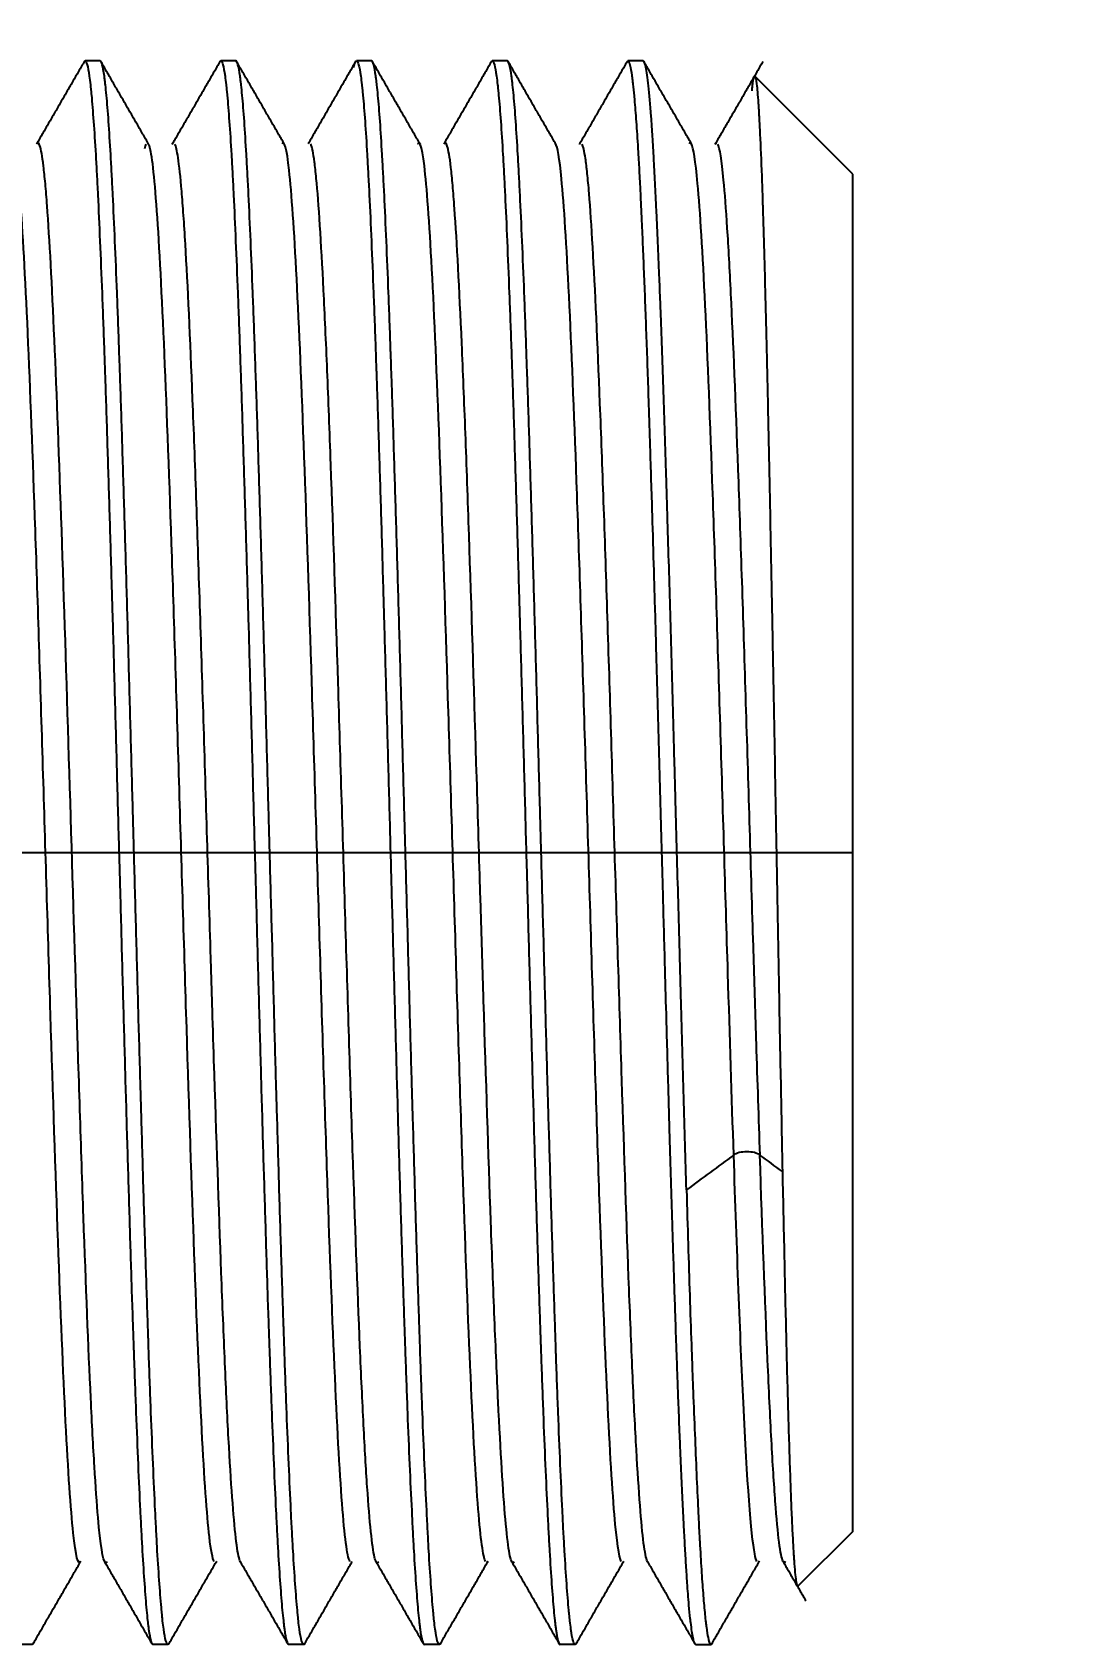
# Model space of a CAD drawing. Extents: x 11391 to 14551, y -233 to 2082.
# Drawn here: x 13580.76 to 13594.55, y 251.33 to 272.72 of the extents above; entities that cross this region are included whole.
import ezdxf

# ---------------------------------------------------------------- set-up
doc = ezdxf.new("R2010")
doc.units = 0
doc.header["$LTSCALE"] = 10
doc.header["$MEASUREMENT"] = 0
doc.header["$PDMODE"] = 3
doc.header["$PDSIZE"] = -10
doc.layers.get('0').update_dxf_attribs({"linetype": 'CONTINUOUS'})
doc.layers.get('DEFPOINTS').update_dxf_attribs({"linetype": 'CONTINUOUS'})
doc.layers.add('DEF_LAYER_ASSEM_MEMBER', color=7, linetype='CONTINUOUS')
doc.styles.add('Daelim Dimension', font='')
doc.styles.get('Daelim Dimension').set_extended_font_data('나눔고딕')
doc.dimstyles.new('DEFAULT', dxfattribs={"dimscale": 2, "dimtxt": 2, "dimasz": 2, "dimexe": 0, "dimexo": 2, "dimgap": 1, "dimtad": 1, "dimdec": 1, "dimzin": 9, "dimdsep": 46, "dimtxsty": 'Daelim Dimension', "dimcen": 0.5, "dimclrd": 252, "dimclre": 252, "dimclrt": 3, "dimadec": 1, "dimazin": 0, "dimtfac": 1, "dimtdec": 1, "dimtix": 1, "dimtmove": 0, "dimatfit": 3, "dimfxl": 1, "dimtolj": 1, "dimtzin": 1, "dimlwd": 9, "dimlwe": 9, "dimarcsym": 0})

# ---------------------------------------------------------------- blocks, each defined once
blk = doc.blocks.new('*D13')
at = {"color": 5, "lineweight": 9, "ltscale": 0.5, "transparency": 16777216}
for p, q in [((13517.362, 1182.736), (13756.569, 1182.736)), ((13754.569, 269.836), (13754.569, 1174.736)), ((13611.087, 261.836), (13756.569, 261.836))]:
    blk.add_line(p, q, dxfattribs=at)
at = {"color": 5, "ltscale": 0.5, "transparency": 16777216}
for points in [[(13753.236, 1174.736), (13755.903, 1174.736), (13754.569, 1182.736)], [(13753.236, 269.836), (13755.903, 269.836), (13754.569, 261.836)]]:
    blk.add_solid(points, dxfattribs=at)
at = {"layer": 'DEFPOINTS', "color": 0, "ltscale": 0.5, "transparency": 16777216}
for p in [(13513.362, 1182.736), (13754.569, 1182.736), (13607.087, 261.836)]:
    blk.add_point(p, dxfattribs=at)
at = {"color": 7, "ltscale": 0.5, "transparency": 16777216, "insert": (13738.864, 722.286), "char_height": 20, "attachment_point": 5, "rotation": 90, "style": 'Daelim Dimension'}
blk.add_mtext('\\A1;(870~1330)', dxfattribs=at)

msp = doc.modelspace()

# ---------------------------------------------------------------- linework, layer by layer
at = {"layer": 'DEF_LAYER_ASSEM_MEMBER', "color": 7, "linetype": 'Continuous'}
for p, q in [((13581.662, 272.336), (13581.462, 272.336)), ((13583.462, 272.336), (13583.262, 272.336)), ((13585.262, 272.336), (13585.062, 272.336)), ((13587.062, 272.336), (13586.862, 272.336)), ((13588.862, 272.336), (13588.662, 272.336)), ((13591.642, 270.836), (13590.345, 272.133)), ((13591.642, 252.836), (13591.642, 270.836)), ((13591.642, 261.836), (13567.248, 261.836)), ((13591.642, 252.836), (13590.916, 252.109)), ((13580.762, 251.336), (13580.562, 251.336)), ((13582.562, 251.336), (13582.362, 251.336)), ((13584.362, 251.336), (13584.162, 251.336)), ((13586.162, 251.336), (13585.962, 251.336)), ((13587.962, 251.336), (13587.762, 251.336)), ((13589.562, 251.336), (13589.761, 251.336))]:
    msp.add_line(p, q, dxfattribs=at)
for points, degree in [([(13581.455, 272.334), (13581.137, 271.784), (13580.819, 271.234)], 2), ([(13581.451, 272.327), (13581.455, 272.333), (13581.458, 272.336), (13581.462, 272.336)], 3), ([(13582.305, 271.234), (13581.987, 271.784), (13581.669, 272.335)], 2), ([(13583.251, 272.327), (13582.933, 271.777), (13582.615, 271.227)], 2), ([(13583.247, 272.32), (13583.252, 272.331), (13583.257, 272.336), (13583.262, 272.336)], 3), ([(13584.103, 271.237), (13583.785, 271.787), (13583.467, 272.337)], 2), ([(13585.055, 272.335), (13584.737, 271.785), (13584.419, 271.235)], 2), ([(13585.909, 271.228), (13585.591, 271.778), (13585.273, 272.329)], 2), ([(13586.855, 272.335), (13586.537, 271.784), (13586.219, 271.234)], 2), ([(13586.851, 272.327), (13586.855, 272.333), (13586.858, 272.336), (13586.862, 272.336)], 3), ([(13587.705, 271.234), (13587.387, 271.784), (13587.069, 272.334)], 2), ([(13588.651, 272.328), (13588.333, 271.778), (13588.015, 271.228)], 2), ([(13588.647, 272.321), (13588.652, 272.331), (13588.657, 272.336), (13588.662, 272.336)], 3), ([(13589.509, 271.228), (13589.191, 271.779), (13588.872, 272.329)], 2), ([(13590.452, 272.33), (13590.134, 271.779), (13589.816, 271.229)], 2), ([(13582.269, 271.232), (13582.262, 271.219), (13582.255, 271.198), (13582.249, 271.169)], 3), ([(13589.486, 271.25), (13589.481, 271.248), (13589.477, 271.243), (13589.472, 271.235)], 3), ([(13589.502, 271.235), (13589.496, 271.245), (13589.49, 271.249), (13589.484, 271.247)], 3), ([(13589.835, 271.247), (13589.831, 271.246), (13589.827, 271.242), (13589.823, 271.235)], 3), ([(13590.065, 257.827), (13589.856, 257.673), (13589.647, 257.519), (13589.438, 257.365)], 3), ([(13590.71, 257.607), (13590.611, 257.68), (13590.511, 257.754), (13590.411, 257.827)], 3), ([(13580.773, 251.343), (13581.091, 251.893), (13581.409, 252.443)], 2), ([(13581.716, 252.442), (13582.034, 251.891), (13582.352, 251.341)], 2), ([(13582.573, 251.342), (13582.891, 251.893), (13583.209, 252.443)], 2), ([(13583.519, 252.437), (13583.837, 251.887), (13584.155, 251.337)], 2), ([(13584.369, 251.337), (13584.687, 251.887), (13585.006, 252.438)], 2), ([(13585.315, 252.444), (13585.633, 251.894), (13585.951, 251.343)], 2), ([(13586.172, 251.342), (13586.491, 251.893), (13586.809, 252.443)], 2), ([(13586.804, 252.435), (13586.798, 252.424), (13586.791, 252.419), (13586.785, 252.422)], 3), ([(13587.116, 252.442), (13587.434, 251.892), (13587.752, 251.341)], 2), ([(13587.973, 251.343), (13588.291, 251.893), (13588.609, 252.443)], 2), ([(13588.919, 252.437), (13589.237, 251.887), (13589.555, 251.337)], 2), ([(13589.771, 251.341), (13590.408, 252.444)], 1), ([(13590.718, 252.437), (13591.022, 251.913)], 1), ([(13580.777, 251.35), (13580.772, 251.34), (13580.767, 251.336), (13580.762, 251.336)], 3), ([(13582.577, 251.35), (13582.572, 251.34), (13582.567, 251.336), (13582.562, 251.336)], 3), ([(13584.373, 251.344), (13584.37, 251.338), (13584.366, 251.336), (13584.362, 251.336)], 3), ([(13586.177, 251.349), (13586.172, 251.34), (13586.167, 251.336), (13586.162, 251.336)], 3), ([(13587.977, 251.35), (13587.972, 251.34), (13587.967, 251.336), (13587.962, 251.336)], 3)]:
    msp.add_open_spline(points, degree=degree, dxfattribs=at)
for points, knots in [([(13581.462, 272.336), (13581.471, 272.336), (13581.481, 272.319), (13581.5, 272.251), (13581.509, 272.201), (13581.523, 272.1), (13581.528, 272.062), (13581.535, 271.999), (13581.537, 271.977), (13581.542, 271.931), (13581.544, 271.907), (13581.556, 271.781), (13581.565, 271.665), (13581.584, 271.401), (13581.594, 271.254), (13581.608, 271.011), (13581.613, 270.926), (13581.62, 270.792), (13581.622, 270.747), (13581.627, 270.654), (13581.629, 270.607), (13581.641, 270.366), (13581.65, 270.162), (13581.669, 269.727), (13581.678, 269.497), (13581.697, 269.013), (13581.706, 268.759), (13581.717, 268.458), (13581.718, 268.424), (13581.72, 268.357), (13581.722, 268.323), (13581.725, 268.22), (13581.732, 268.014), (13581.739, 267.803), (13581.753, 267.375), (13581.762, 267.081), (13581.781, 266.478), (13581.79, 266.169), (13581.804, 265.693), (13581.809, 265.532), (13581.816, 265.287), (13581.819, 265.205), (13581.823, 265.041), (13581.826, 264.959), (13581.838, 264.547), (13581.847, 264.214), (13581.865, 263.543), (13581.875, 263.205), (13581.893, 262.524), (13581.903, 262.18), (13581.913, 261.791), (13581.915, 261.747), (13581.917, 261.661), (13581.921, 261.531), (13581.929, 261.23), (13581.936, 260.973), (13581.95, 260.461), (13581.959, 260.123), (13581.978, 259.453), (13581.987, 259.12), (13582.001, 258.626), (13582.006, 258.463), (13582.015, 258.136), (13582.02, 257.975), (13582.034, 257.498), (13582.044, 257.189), (13582.062, 256.586), (13582.071, 256.293), (13582.085, 255.865), (13582.09, 255.725), (13582.097, 255.517), (13582.101, 255.414), (13582.104, 255.312), (13582.107, 255.245), (13582.108, 255.211), (13582.119, 254.91), (13582.128, 254.655), (13582.147, 254.171), (13582.156, 253.941), (13582.174, 253.507), (13582.184, 253.302), (13582.195, 253.063), (13582.198, 253.016), (13582.203, 252.923), (13582.205, 252.877), (13582.212, 252.744), (13582.217, 252.659), (13582.231, 252.416), (13582.25, 252.123), (13582.268, 251.892), (13582.282, 251.742), (13582.287, 251.696), (13582.294, 251.632), (13582.296, 251.612), (13582.3, 251.584), (13582.301, 251.574), (13582.303, 251.556), (13582.314, 251.478), (13582.334, 251.37), (13582.353, 251.336), (13582.362, 251.336)], [0, 0, 0, 0, 0.03125, 0.03125, 0.0625, 0.0625, 0.078125, 0.078125, 0.085938, 0.085938, 0.09375, 0.09375, 0.125, 0.125, 0.15625, 0.15625, 0.171875, 0.171875, 0.179688, 0.179688, 0.1875, 0.1875, 0.21875, 0.21875, 0.25, 0.25, 0.28125, 0.28125, 0.285156, 0.285156, 0.289063, 0.289063, 0.296875, 0.3125, 0.3125, 0.34375, 0.34375, 0.375, 0.375, 0.390625, 0.390625, 0.398438, 0.398438, 0.40625, 0.40625, 0.4375, 0.4375, 0.46875, 0.46875, 0.5, 0.5, 0.503906, 0.503906, 0.507813, 0.515625, 0.53125, 0.53125, 0.5625, 0.5625, 0.59375, 0.59375, 0.609375, 0.609375, 0.625, 0.625, 0.65625, 0.65625, 0.6875, 0.6875, 0.703125, 0.703125, 0.710938, 0.714844, 0.714844, 0.71875, 0.71875, 0.75, 0.75, 0.78125, 0.78125, 0.8125, 0.8125, 0.820313, 0.820313, 0.828125, 0.828125, 0.84375, 0.84375, 0.875, 0.90625, 0.90625, 0.921875, 0.921875, 0.929688, 0.929688, 0.933594, 0.933594, 0.9375, 0.96875, 1, 1, 1, 1]), ([(13582.562, 251.336), (13582.552, 251.336), (13582.543, 251.353), (13582.524, 251.42), (13582.515, 251.471), (13582.501, 251.571), (13582.496, 251.609), (13582.489, 251.672), (13582.487, 251.694), (13582.482, 251.74), (13582.48, 251.765), (13582.468, 251.89), (13582.459, 252.007), (13582.44, 252.27), (13582.43, 252.417), (13582.416, 252.661), (13582.412, 252.746), (13582.405, 252.879), (13582.402, 252.925), (13582.398, 253.017), (13582.395, 253.065), (13582.384, 253.305), (13582.374, 253.51), (13582.355, 253.944), (13582.346, 254.174), (13582.327, 254.658), (13582.318, 254.913), (13582.307, 255.213), (13582.306, 255.247), (13582.304, 255.315), (13582.303, 255.349), (13582.299, 255.451), (13582.292, 255.658), (13582.285, 255.869), (13582.271, 256.297), (13582.252, 256.884), (13582.234, 257.502), (13582.22, 257.979), (13582.215, 258.14), (13582.208, 258.384), (13582.206, 258.466), (13582.201, 258.63), (13582.199, 258.712), (13582.187, 259.125), (13582.177, 259.457), (13582.159, 260.128), (13582.149, 260.466), (13582.131, 261.148), (13582.121, 261.491), (13582.111, 261.881), (13582.109, 261.924), (13582.107, 262.01), (13582.104, 262.14), (13582.095, 262.442), (13582.088, 262.699), (13582.074, 263.21), (13582.065, 263.548), (13582.046, 264.219), (13582.037, 264.551), (13582.023, 265.045), (13582.018, 265.209), (13582.009, 265.535), (13582.004, 265.696), (13581.99, 266.173), (13581.981, 266.483), (13581.962, 267.085), (13581.953, 267.379), (13581.939, 267.806), (13581.934, 267.947), (13581.927, 268.154), (13581.923, 268.257), (13581.92, 268.359), (13581.917, 268.427), (13581.916, 268.46), (13581.906, 268.762), (13581.896, 269.016), (13581.878, 269.501), (13581.868, 269.73), (13581.85, 270.164), (13581.84, 270.369), (13581.828, 270.609), (13581.826, 270.656), (13581.821, 270.748), (13581.819, 270.794), (13581.812, 270.927), (13581.807, 271.012), (13581.793, 271.256), (13581.784, 271.402), (13581.765, 271.664), (13581.756, 271.78), (13581.742, 271.93), (13581.737, 271.976), (13581.73, 272.039), (13581.728, 272.059), (13581.724, 272.088), (13581.723, 272.097), (13581.721, 272.115), (13581.71, 272.194), (13581.7, 272.251), (13581.681, 272.319), (13581.671, 272.336), (13581.662, 272.336)], [0, 0, 0, 0, 0.03125, 0.03125, 0.0625, 0.0625, 0.078125, 0.078125, 0.085937, 0.085937, 0.09375, 0.09375, 0.125, 0.125, 0.15625, 0.15625, 0.171875, 0.171875, 0.179687, 0.179687, 0.1875, 0.1875, 0.21875, 0.21875, 0.25, 0.25, 0.28125, 0.28125, 0.285156, 0.285156, 0.289062, 0.289062, 0.296875, 0.3125, 0.3125, 0.34375, 0.375, 0.375, 0.390625, 0.390625, 0.398437, 0.398437, 0.40625, 0.40625, 0.4375, 0.4375, 0.46875, 0.46875, 0.5, 0.5, 0.503906, 0.503906, 0.507812, 0.515625, 0.53125, 0.53125, 0.5625, 0.5625, 0.59375, 0.59375, 0.609375, 0.609375, 0.625, 0.625, 0.65625, 0.65625, 0.6875, 0.6875, 0.703125, 0.703125, 0.710938, 0.714844, 0.714844, 0.71875, 0.71875, 0.75, 0.75, 0.78125, 0.78125, 0.8125, 0.8125, 0.820313, 0.820313, 0.828125, 0.828125, 0.84375, 0.84375, 0.875, 0.875, 0.90625, 0.90625, 0.921875, 0.921875, 0.929688, 0.929688, 0.933594, 0.933594, 0.9375, 0.96875, 0.96875, 1, 1, 1, 1]), ([(13583.262, 272.336), (13583.272, 272.336), (13583.281, 272.319), (13583.3, 272.251), (13583.309, 272.201), (13583.323, 272.1), (13583.328, 272.062), (13583.335, 271.999), (13583.337, 271.977), (13583.342, 271.931), (13583.344, 271.907), (13583.356, 271.781), (13583.365, 271.665), (13583.384, 271.401), (13583.394, 271.254), (13583.408, 271.011), (13583.412, 270.926), (13583.42, 270.792), (13583.422, 270.747), (13583.427, 270.654), (13583.429, 270.607), (13583.441, 270.366), (13583.45, 270.162), (13583.469, 269.727), (13583.478, 269.497), (13583.497, 269.013), (13583.506, 268.759), (13583.517, 268.458), (13583.518, 268.424), (13583.52, 268.357), (13583.521, 268.323), (13583.525, 268.22), (13583.532, 268.014), (13583.539, 267.803), (13583.553, 267.375), (13583.562, 267.081), (13583.581, 266.478), (13583.59, 266.169), (13583.604, 265.693), (13583.609, 265.532), (13583.616, 265.287), (13583.619, 265.205), (13583.623, 265.041), (13583.626, 264.959), (13583.638, 264.547), (13583.647, 264.214), (13583.665, 263.543), (13583.675, 263.205), (13583.693, 262.524), (13583.703, 262.18), (13583.713, 261.791), (13583.715, 261.747), (13583.717, 261.661), (13583.721, 261.531), (13583.729, 261.23), (13583.736, 260.973), (13583.75, 260.461), (13583.759, 260.123), (13583.778, 259.453), (13583.787, 259.12), (13583.801, 258.626), (13583.806, 258.463), (13583.815, 258.136), (13583.82, 257.975), (13583.834, 257.498), (13583.844, 257.189), (13583.862, 256.586), (13583.871, 256.293), (13583.885, 255.865), (13583.89, 255.725), (13583.897, 255.517), (13583.901, 255.414), (13583.904, 255.312), (13583.907, 255.245), (13583.908, 255.211), (13583.918, 254.91), (13583.928, 254.655), (13583.947, 254.171), (13583.956, 253.941), (13583.974, 253.507), (13583.984, 253.302), (13583.995, 253.063), (13583.998, 253.016), (13584.003, 252.923), (13584.005, 252.877), (13584.012, 252.744), (13584.017, 252.659), (13584.031, 252.416), (13584.05, 252.123), (13584.068, 251.892), (13584.082, 251.742), (13584.087, 251.696), (13584.094, 251.632), (13584.096, 251.612), (13584.1, 251.584), (13584.101, 251.574), (13584.103, 251.556), (13584.114, 251.478), (13584.134, 251.37), (13584.153, 251.336), (13584.162, 251.336)], [0, 0, 0, 0, 0.03125, 0.03125, 0.0625, 0.0625, 0.078125, 0.078125, 0.085937, 0.085937, 0.09375, 0.09375, 0.125, 0.125, 0.15625, 0.15625, 0.171875, 0.171875, 0.179687, 0.179687, 0.1875, 0.1875, 0.21875, 0.21875, 0.25, 0.25, 0.28125, 0.28125, 0.285156, 0.285156, 0.289062, 0.289062, 0.296875, 0.3125, 0.3125, 0.34375, 0.34375, 0.375, 0.375, 0.390625, 0.390625, 0.398437, 0.398437, 0.40625, 0.40625, 0.4375, 0.4375, 0.46875, 0.46875, 0.5, 0.5, 0.503906, 0.503906, 0.507812, 0.515625, 0.53125, 0.53125, 0.5625, 0.5625, 0.59375, 0.59375, 0.609375, 0.609375, 0.625, 0.625, 0.65625, 0.65625, 0.6875, 0.6875, 0.703125, 0.703125, 0.710937, 0.714844, 0.714844, 0.71875, 0.71875, 0.75, 0.75, 0.78125, 0.78125, 0.8125, 0.8125, 0.820312, 0.820312, 0.828125, 0.828125, 0.84375, 0.84375, 0.875, 0.90625, 0.90625, 0.921875, 0.921875, 0.929687, 0.929687, 0.933594, 0.933594, 0.9375, 0.96875, 1, 1, 1, 1]), ([(13584.362, 251.336), (13584.353, 251.336), (13584.343, 251.353), (13584.324, 251.42), (13584.315, 251.471), (13584.301, 251.571), (13584.296, 251.609), (13584.289, 251.672), (13584.287, 251.694), (13584.282, 251.74), (13584.28, 251.765), (13584.268, 251.89), (13584.259, 252.007), (13584.24, 252.27), (13584.231, 252.417), (13584.216, 252.661), (13584.212, 252.746), (13584.205, 252.879), (13584.202, 252.925), (13584.197, 253.017), (13584.195, 253.065), (13584.183, 253.305), (13584.174, 253.51), (13584.155, 253.944), (13584.146, 254.174), (13584.127, 254.658), (13584.118, 254.913), (13584.107, 255.213), (13584.106, 255.247), (13584.104, 255.315), (13584.103, 255.349), (13584.099, 255.451), (13584.092, 255.658), (13584.085, 255.869), (13584.071, 256.297), (13584.062, 256.59), (13584.043, 257.193), (13584.034, 257.502), (13584.02, 257.979), (13584.015, 258.14), (13584.008, 258.384), (13584.005, 258.466), (13584.001, 258.63), (13583.998, 258.712), (13583.987, 259.125), (13583.977, 259.457), (13583.959, 260.128), (13583.95, 260.466), (13583.931, 261.148), (13583.921, 261.491), (13583.911, 261.881), (13583.909, 261.924), (13583.907, 262.01), (13583.904, 262.14), (13583.895, 262.442), (13583.888, 262.699), (13583.874, 263.21), (13583.865, 263.548), (13583.847, 264.219), (13583.837, 264.551), (13583.823, 265.045), (13583.818, 265.209), (13583.809, 265.535), (13583.804, 265.696), (13583.79, 266.173), (13583.781, 266.483), (13583.762, 267.085), (13583.753, 267.379), (13583.739, 267.806), (13583.734, 267.947), (13583.727, 268.154), (13583.723, 268.257), (13583.72, 268.359), (13583.718, 268.427), (13583.716, 268.46), (13583.706, 268.762), (13583.696, 269.016), (13583.678, 269.501), (13583.668, 269.73), (13583.65, 270.164), (13583.64, 270.369), (13583.629, 270.609), (13583.626, 270.656), (13583.622, 270.748), (13583.619, 270.794), (13583.612, 270.927), (13583.607, 271.012), (13583.593, 271.256), (13583.575, 271.549), (13583.556, 271.78), (13583.542, 271.93), (13583.537, 271.976), (13583.53, 272.039), (13583.528, 272.059), (13583.524, 272.088), (13583.523, 272.097), (13583.521, 272.115), (13583.51, 272.194), (13583.49, 272.301), (13583.471, 272.336), (13583.462, 272.336)], [0, 0, 0, 0, 0.03125, 0.03125, 0.0625, 0.0625, 0.078125, 0.078125, 0.085938, 0.085938, 0.09375, 0.09375, 0.125, 0.125, 0.15625, 0.15625, 0.171875, 0.171875, 0.179688, 0.179688, 0.1875, 0.1875, 0.21875, 0.21875, 0.25, 0.25, 0.28125, 0.28125, 0.285156, 0.285156, 0.289063, 0.289063, 0.296875, 0.3125, 0.3125, 0.34375, 0.34375, 0.375, 0.375, 0.390625, 0.390625, 0.398438, 0.398438, 0.40625, 0.40625, 0.4375, 0.4375, 0.46875, 0.46875, 0.5, 0.5, 0.503906, 0.503906, 0.507813, 0.515625, 0.53125, 0.53125, 0.5625, 0.5625, 0.59375, 0.59375, 0.609375, 0.609375, 0.625, 0.625, 0.65625, 0.65625, 0.6875, 0.6875, 0.703125, 0.703125, 0.710938, 0.714844, 0.714844, 0.71875, 0.71875, 0.75, 0.75, 0.78125, 0.78125, 0.8125, 0.8125, 0.820313, 0.820313, 0.828125, 0.828125, 0.84375, 0.84375, 0.875, 0.90625, 0.90625, 0.921875, 0.921875, 0.929688, 0.929688, 0.933594, 0.933594, 0.9375, 0.96875, 1, 1, 1, 1]), ([(13585.026, 272.251), (13585.028, 272.26), (13585.029, 272.267), (13585.033, 272.282), (13585.035, 272.29), (13585.045, 272.322), (13585.054, 272.336), (13585.062, 272.336)], [0, 0, 0, 0, 0.144423, 0.144423, 0.315539, 0.315539, 1, 1, 1, 1]), ([(13585.062, 272.336), (13585.072, 272.336), (13585.081, 272.319), (13585.1, 272.251), (13585.109, 272.201), (13585.123, 272.1), (13585.128, 272.062), (13585.135, 271.999), (13585.137, 271.977), (13585.142, 271.931), (13585.144, 271.907), (13585.156, 271.781), (13585.166, 271.665), (13585.184, 271.401), (13585.194, 271.254), (13585.208, 271.011), (13585.212, 270.926), (13585.219, 270.792), (13585.222, 270.747), (13585.227, 270.654), (13585.229, 270.607), (13585.241, 270.366), (13585.25, 270.162), (13585.269, 269.727), (13585.278, 269.497), (13585.297, 269.013), (13585.306, 268.759), (13585.317, 268.458), (13585.318, 268.424), (13585.32, 268.357), (13585.321, 268.323), (13585.325, 268.22), (13585.332, 268.014), (13585.339, 267.803), (13585.353, 267.375), (13585.372, 266.788), (13585.391, 266.169), (13585.405, 265.693), (13585.409, 265.532), (13585.416, 265.287), (13585.419, 265.205), (13585.423, 265.041), (13585.426, 264.959), (13585.437, 264.547), (13585.447, 264.214), (13585.465, 263.543), (13585.475, 263.205), (13585.494, 262.524), (13585.503, 262.18), (13585.513, 261.791), (13585.515, 261.747), (13585.517, 261.661), (13585.52, 261.531), (13585.529, 261.23), (13585.536, 260.973), (13585.55, 260.461), (13585.559, 260.123), (13585.578, 259.453), (13585.587, 259.12), (13585.601, 258.626), (13585.606, 258.463), (13585.615, 258.136), (13585.62, 257.975), (13585.634, 257.498), (13585.643, 257.189), (13585.662, 256.586), (13585.671, 256.293), (13585.686, 255.865), (13585.69, 255.725), (13585.697, 255.517), (13585.701, 255.414), (13585.704, 255.312), (13585.707, 255.245), (13585.708, 255.211), (13585.718, 254.91), (13585.728, 254.655), (13585.746, 254.171), (13585.756, 253.941), (13585.774, 253.507), (13585.784, 253.302), (13585.796, 253.063), (13585.798, 253.016), (13585.803, 252.923), (13585.805, 252.877), (13585.812, 252.744), (13585.817, 252.659), (13585.831, 252.416), (13585.84, 252.269), (13585.859, 252.007), (13585.868, 251.892), (13585.882, 251.742), (13585.887, 251.696), (13585.894, 251.632), (13585.896, 251.612), (13585.9, 251.584), (13585.901, 251.574), (13585.903, 251.556), (13585.914, 251.478), (13585.924, 251.421), (13585.943, 251.353), (13585.953, 251.336), (13585.962, 251.336)], [0, 0, 0, 0, 0.03125, 0.03125, 0.0625, 0.0625, 0.078125, 0.078125, 0.085938, 0.085938, 0.09375, 0.09375, 0.125, 0.125, 0.15625, 0.15625, 0.171875, 0.171875, 0.179688, 0.179688, 0.1875, 0.1875, 0.21875, 0.21875, 0.25, 0.25, 0.28125, 0.28125, 0.285156, 0.285156, 0.289062, 0.289062, 0.296875, 0.3125, 0.3125, 0.34375, 0.375, 0.375, 0.390625, 0.390625, 0.398437, 0.398437, 0.40625, 0.40625, 0.4375, 0.4375, 0.46875, 0.46875, 0.5, 0.5, 0.503906, 0.503906, 0.507812, 0.515625, 0.53125, 0.53125, 0.5625, 0.5625, 0.59375, 0.59375, 0.609375, 0.609375, 0.625, 0.625, 0.65625, 0.65625, 0.6875, 0.6875, 0.703125, 0.703125, 0.710937, 0.714844, 0.714844, 0.71875, 0.71875, 0.75, 0.75, 0.78125, 0.78125, 0.8125, 0.8125, 0.820313, 0.820313, 0.828125, 0.828125, 0.84375, 0.84375, 0.875, 0.875, 0.90625, 0.90625, 0.921875, 0.921875, 0.929688, 0.929688, 0.933594, 0.933594, 0.9375, 0.96875, 0.96875, 1, 1, 1, 1]), ([(13586.162, 251.336), (13586.153, 251.336), (13586.143, 251.353), (13586.124, 251.42), (13586.115, 251.471), (13586.101, 251.571), (13586.096, 251.609), (13586.089, 251.672), (13586.087, 251.694), (13586.082, 251.74), (13586.08, 251.765), (13586.068, 251.89), (13586.059, 252.007), (13586.04, 252.27), (13586.03, 252.417), (13586.016, 252.661), (13586.012, 252.746), (13586.004, 252.879), (13586.002, 252.925), (13585.997, 253.017), (13585.995, 253.065), (13585.983, 253.305), (13585.974, 253.51), (13585.955, 253.944), (13585.946, 254.174), (13585.927, 254.658), (13585.918, 254.913), (13585.907, 255.213), (13585.906, 255.247), (13585.904, 255.315), (13585.903, 255.349), (13585.899, 255.451), (13585.892, 255.658), (13585.885, 255.869), (13585.871, 256.297), (13585.862, 256.59), (13585.843, 257.193), (13585.834, 257.502), (13585.82, 257.979), (13585.815, 258.14), (13585.808, 258.384), (13585.805, 258.466), (13585.801, 258.63), (13585.798, 258.712), (13585.787, 259.125), (13585.777, 259.457), (13585.759, 260.128), (13585.75, 260.466), (13585.731, 261.148), (13585.721, 261.491), (13585.711, 261.881), (13585.709, 261.924), (13585.707, 262.01), (13585.703, 262.14), (13585.695, 262.442), (13585.688, 262.699), (13585.674, 263.21), (13585.665, 263.548), (13585.647, 264.219), (13585.637, 264.551), (13585.623, 265.045), (13585.618, 265.209), (13585.609, 265.535), (13585.604, 265.696), (13585.59, 266.173), (13585.581, 266.483), (13585.562, 267.085), (13585.553, 267.379), (13585.539, 267.806), (13585.534, 267.947), (13585.527, 268.154), (13585.523, 268.257), (13585.52, 268.359), (13585.517, 268.427), (13585.516, 268.46), (13585.506, 268.762), (13585.496, 269.016), (13585.478, 269.501), (13585.468, 269.73), (13585.45, 270.164), (13585.44, 270.369), (13585.429, 270.609), (13585.426, 270.656), (13585.421, 270.748), (13585.419, 270.794), (13585.412, 270.927), (13585.407, 271.012), (13585.393, 271.256), (13585.375, 271.549), (13585.356, 271.78), (13585.342, 271.93), (13585.337, 271.976), (13585.33, 272.039), (13585.328, 272.059), (13585.324, 272.088), (13585.323, 272.097), (13585.321, 272.115), (13585.31, 272.194), (13585.29, 272.301), (13585.271, 272.336), (13585.262, 272.336)], [0, 0, 0, 0, 0.03125, 0.03125, 0.0625, 0.0625, 0.078125, 0.078125, 0.085937, 0.085937, 0.09375, 0.09375, 0.125, 0.125, 0.15625, 0.15625, 0.171875, 0.171875, 0.179687, 0.179687, 0.1875, 0.1875, 0.21875, 0.21875, 0.25, 0.25, 0.28125, 0.28125, 0.285156, 0.285156, 0.289063, 0.289063, 0.296875, 0.3125, 0.3125, 0.34375, 0.34375, 0.375, 0.375, 0.390625, 0.390625, 0.398438, 0.398438, 0.40625, 0.40625, 0.4375, 0.4375, 0.46875, 0.46875, 0.5, 0.5, 0.503906, 0.503906, 0.507813, 0.515625, 0.53125, 0.53125, 0.5625, 0.5625, 0.59375, 0.59375, 0.609375, 0.609375, 0.625, 0.625, 0.65625, 0.65625, 0.6875, 0.6875, 0.703125, 0.703125, 0.710938, 0.714844, 0.714844, 0.71875, 0.71875, 0.75, 0.75, 0.78125, 0.78125, 0.8125, 0.8125, 0.820313, 0.820313, 0.828125, 0.828125, 0.84375, 0.84375, 0.875, 0.90625, 0.90625, 0.921875, 0.921875, 0.929688, 0.929688, 0.933594, 0.933594, 0.9375, 0.96875, 1, 1, 1, 1]), ([(13586.862, 272.336), (13586.872, 272.336), (13586.881, 272.319), (13586.9, 272.251), (13586.909, 272.201), (13586.923, 272.1), (13586.928, 272.062), (13586.935, 271.999), (13586.937, 271.977), (13586.942, 271.931), (13586.944, 271.907), (13586.956, 271.781), (13586.966, 271.665), (13586.984, 271.401), (13586.994, 271.254), (13587.008, 271.011), (13587.013, 270.926), (13587.02, 270.792), (13587.022, 270.747), (13587.027, 270.654), (13587.029, 270.607), (13587.041, 270.366), (13587.05, 270.162), (13587.069, 269.727), (13587.078, 269.497), (13587.097, 269.013), (13587.106, 268.759), (13587.117, 268.458), (13587.118, 268.424), (13587.12, 268.357), (13587.121, 268.323), (13587.125, 268.22), (13587.132, 268.014), (13587.139, 267.803), (13587.153, 267.375), (13587.162, 267.081), (13587.181, 266.478), (13587.19, 266.169), (13587.205, 265.693), (13587.209, 265.532), (13587.216, 265.287), (13587.219, 265.205), (13587.223, 265.041), (13587.226, 264.959), (13587.237, 264.547), (13587.247, 264.214), (13587.265, 263.543), (13587.275, 263.205), (13587.294, 262.524), (13587.303, 262.18), (13587.313, 261.791), (13587.315, 261.747), (13587.317, 261.661), (13587.321, 261.531), (13587.329, 261.23), (13587.336, 260.973), (13587.35, 260.461), (13587.359, 260.123), (13587.378, 259.453), (13587.387, 259.12), (13587.401, 258.626), (13587.406, 258.463), (13587.415, 258.136), (13587.42, 257.975), (13587.434, 257.498), (13587.443, 257.189), (13587.462, 256.586), (13587.471, 256.293), (13587.486, 255.865), (13587.49, 255.725), (13587.497, 255.517), (13587.501, 255.414), (13587.504, 255.312), (13587.507, 255.245), (13587.508, 255.211), (13587.518, 254.91), (13587.528, 254.655), (13587.546, 254.171), (13587.556, 253.941), (13587.574, 253.507), (13587.584, 253.302), (13587.596, 253.063), (13587.598, 253.016), (13587.603, 252.923), (13587.605, 252.877), (13587.612, 252.744), (13587.617, 252.659), (13587.631, 252.416), (13587.64, 252.269), (13587.659, 252.007), (13587.668, 251.892), (13587.682, 251.742), (13587.687, 251.696), (13587.694, 251.632), (13587.696, 251.612), (13587.7, 251.584), (13587.701, 251.574), (13587.703, 251.556), (13587.714, 251.478), (13587.725, 251.421), (13587.743, 251.353), (13587.753, 251.336), (13587.762, 251.336)], [0, 0, 0, 0, 0.03125, 0.03125, 0.0625, 0.0625, 0.078125, 0.078125, 0.085938, 0.085938, 0.09375, 0.09375, 0.125, 0.125, 0.15625, 0.15625, 0.171875, 0.171875, 0.179688, 0.179688, 0.1875, 0.1875, 0.21875, 0.21875, 0.25, 0.25, 0.28125, 0.28125, 0.285156, 0.285156, 0.289063, 0.289063, 0.296875, 0.3125, 0.3125, 0.34375, 0.34375, 0.375, 0.375, 0.390625, 0.390625, 0.398438, 0.398438, 0.40625, 0.40625, 0.4375, 0.4375, 0.46875, 0.46875, 0.5, 0.5, 0.503906, 0.503906, 0.507813, 0.515625, 0.53125, 0.53125, 0.5625, 0.5625, 0.59375, 0.59375, 0.609375, 0.609375, 0.625, 0.625, 0.65625, 0.65625, 0.6875, 0.6875, 0.703125, 0.703125, 0.710937, 0.714844, 0.714844, 0.71875, 0.71875, 0.75, 0.75, 0.78125, 0.78125, 0.8125, 0.8125, 0.820312, 0.820312, 0.828125, 0.828125, 0.84375, 0.84375, 0.875, 0.875, 0.90625, 0.90625, 0.921875, 0.921875, 0.929688, 0.929688, 0.933594, 0.933594, 0.9375, 0.96875, 0.96875, 1, 1, 1, 1]), ([(13587.962, 251.336), (13587.953, 251.336), (13587.943, 251.353), (13587.924, 251.42), (13587.915, 251.471), (13587.901, 251.571), (13587.896, 251.609), (13587.889, 251.672), (13587.887, 251.694), (13587.882, 251.74), (13587.88, 251.765), (13587.868, 251.89), (13587.859, 252.007), (13587.84, 252.27), (13587.83, 252.417), (13587.816, 252.661), (13587.812, 252.746), (13587.804, 252.879), (13587.802, 252.925), (13587.797, 253.017), (13587.795, 253.065), (13587.783, 253.305), (13587.774, 253.51), (13587.756, 253.944), (13587.746, 254.174), (13587.727, 254.658), (13587.718, 254.913), (13587.707, 255.213), (13587.706, 255.247), (13587.704, 255.315), (13587.703, 255.349), (13587.699, 255.451), (13587.692, 255.658), (13587.685, 255.869), (13587.671, 256.297), (13587.662, 256.59), (13587.643, 257.193), (13587.634, 257.502), (13587.62, 257.979), (13587.615, 258.14), (13587.608, 258.384), (13587.605, 258.466), (13587.601, 258.63), (13587.598, 258.712), (13587.587, 259.125), (13587.577, 259.457), (13587.559, 260.128), (13587.55, 260.466), (13587.531, 261.148), (13587.521, 261.491), (13587.511, 261.881), (13587.509, 261.924), (13587.507, 262.01), (13587.503, 262.14), (13587.495, 262.442), (13587.488, 262.699), (13587.474, 263.21), (13587.465, 263.548), (13587.447, 264.219), (13587.437, 264.551), (13587.423, 265.045), (13587.418, 265.209), (13587.409, 265.535), (13587.404, 265.696), (13587.39, 266.173), (13587.381, 266.483), (13587.362, 267.085), (13587.353, 267.379), (13587.339, 267.806), (13587.334, 267.947), (13587.327, 268.154), (13587.323, 268.257), (13587.32, 268.359), (13587.317, 268.427), (13587.316, 268.46), (13587.306, 268.762), (13587.296, 269.016), (13587.278, 269.501), (13587.268, 269.73), (13587.25, 270.164), (13587.24, 270.369), (13587.229, 270.609), (13587.226, 270.656), (13587.221, 270.748), (13587.219, 270.794), (13587.212, 270.927), (13587.207, 271.012), (13587.193, 271.256), (13587.184, 271.402), (13587.165, 271.664), (13587.156, 271.78), (13587.142, 271.93), (13587.137, 271.976), (13587.13, 272.039), (13587.128, 272.059), (13587.124, 272.088), (13587.123, 272.097), (13587.121, 272.115), (13587.11, 272.194), (13587.09, 272.301), (13587.071, 272.336), (13587.062, 272.336)], [0, 0, 0, 0, 0.03125, 0.03125, 0.0625, 0.0625, 0.078125, 0.078125, 0.085938, 0.085938, 0.09375, 0.09375, 0.125, 0.125, 0.15625, 0.15625, 0.171875, 0.171875, 0.179688, 0.179688, 0.1875, 0.1875, 0.21875, 0.21875, 0.25, 0.25, 0.28125, 0.28125, 0.285156, 0.285156, 0.289063, 0.289063, 0.296875, 0.3125, 0.3125, 0.34375, 0.34375, 0.375, 0.375, 0.390625, 0.390625, 0.398438, 0.398438, 0.40625, 0.40625, 0.4375, 0.4375, 0.46875, 0.46875, 0.5, 0.5, 0.503906, 0.503906, 0.507813, 0.515625, 0.53125, 0.53125, 0.5625, 0.5625, 0.59375, 0.59375, 0.609375, 0.609375, 0.625, 0.625, 0.65625, 0.65625, 0.6875, 0.6875, 0.703125, 0.703125, 0.710938, 0.714844, 0.714844, 0.71875, 0.71875, 0.75, 0.75, 0.78125, 0.78125, 0.8125, 0.8125, 0.820313, 0.820313, 0.828125, 0.828125, 0.84375, 0.84375, 0.875, 0.875, 0.90625, 0.90625, 0.921875, 0.921875, 0.929688, 0.929688, 0.933594, 0.933594, 0.9375, 0.96875, 1, 1, 1, 1]), ([(13589.562, 251.336), (13589.56, 251.336), (13589.553, 251.338), (13589.541, 251.36), (13589.525, 251.418), (13589.51, 251.505), (13589.498, 251.598), (13589.485, 251.713), (13589.473, 251.836), (13589.459, 251.999), (13589.447, 252.173), (13589.433, 252.382), (13589.418, 252.641), (13589.404, 252.904), (13589.391, 253.162), (13589.379, 253.408), (13589.367, 253.668), (13589.357, 253.904), (13589.346, 254.186), (13589.334, 254.492), (13589.321, 254.844), (13589.312, 255.107), (13589.301, 255.4), (13589.286, 255.853), (13589.268, 256.398), (13589.244, 257.165), (13589.222, 257.896), (13589.195, 258.826), (13589.174, 259.597), (13589.149, 260.476), (13589.127, 261.309), (13589.102, 262.21), (13589.079, 263.061), (13589.055, 263.908), (13589.032, 264.747), (13589.009, 265.548), (13588.984, 266.387), (13588.961, 267.121), (13588.941, 267.753), (13588.925, 268.234), (13588.909, 268.673), (13588.894, 269.092), (13588.878, 269.49), (13588.863, 269.866), (13588.849, 270.189), (13588.836, 270.465), (13588.826, 270.676), (13588.814, 270.899), (13588.799, 271.176), (13588.778, 271.499), (13588.76, 271.732), (13588.745, 271.905), (13588.735, 272.003), (13588.725, 272.083), (13588.719, 272.13), (13588.714, 272.167), (13588.71, 272.189), (13588.709, 272.199), (13588.708, 272.201), (13588.708, 272.203), (13588.707, 272.206), (13588.707, 272.209), (13588.706, 272.212), (13588.706, 272.216), (13588.705, 272.22), (13588.704, 272.224), (13588.703, 272.229), (13588.702, 272.234), (13588.701, 272.239), (13588.7, 272.244), (13588.699, 272.25), (13588.698, 272.256), (13588.696, 272.262), (13588.695, 272.268), (13588.693, 272.274), (13588.692, 272.28), (13588.69, 272.286), (13588.688, 272.292), (13588.687, 272.297), (13588.685, 272.303), (13588.683, 272.308), (13588.681, 272.313), (13588.679, 272.318), (13588.677, 272.322), (13588.674, 272.326), (13588.672, 272.329), (13588.67, 272.332), (13588.667, 272.334), (13588.665, 272.335), (13588.663, 272.336), (13588.662, 272.336)], [0, 0, 0, 0, 0.00691, 0.024022, 0.041133, 0.058244, 0.075353, 0.082111, 0.101098, 0.114773, 0.12668, 0.143792, 0.160905, 0.178017, 0.190907, 0.20377, 0.216604, 0.229411, 0.237036, 0.254982, 0.269277, 0.280693, 0.286453, 0.303602, 0.332133, 0.3454, 0.383351, 0.404906, 0.434832, 0.455658, 0.486023, 0.510763, 0.537536, 0.563542, 0.588707, 0.615923, 0.640238, 0.671569, 0.691395, 0.708517, 0.725639, 0.742759, 0.759878, 0.776994, 0.794107, 0.807022, 0.819837, 0.828717, 0.84565, 0.871258, 0.896819, 0.905232, 0.922507, 0.930204, 0.93708, 0.943136, 0.948372, 0.948614, 0.948938, 0.949345, 0.949835, 0.950408, 0.951063, 0.951801, 0.952621, 0.953524, 0.95451, 0.955579, 0.95673, 0.957964, 0.95928, 0.960679, 0.962161, 0.963726, 0.965373, 0.967103, 0.968916, 0.970811, 0.972789, 0.974849, 0.976992, 0.979218, 0.981527, 0.983918, 0.986392, 0.988948, 0.991587, 0.994309, 0.997113, 1, 1, 1, 1]), ([(13589.438, 257.365), (13589.426, 257.766), (13589.414, 258.176), (13589.39, 259.011), (13589.378, 259.437), (13589.363, 259.979), (13589.36, 260.089), (13589.354, 260.308), (13589.351, 260.417), (13589.342, 260.746), (13589.336, 260.965), (13589.318, 261.623), (13589.306, 262.062), (13589.291, 262.612), (13589.286, 262.777), (13589.282, 262.942), (13589.279, 263.052), (13589.277, 263.107), (13589.27, 263.381), (13589.264, 263.599), (13589.246, 264.247), (13589.234, 264.671), (13589.21, 265.502), (13589.198, 265.91), (13589.184, 266.36), (13589.183, 266.41), (13589.18, 266.509), (13589.178, 266.559), (13589.174, 266.707), (13589.171, 266.804), (13589.162, 267.094), (13589.156, 267.283), (13589.138, 267.837), (13589.126, 268.191), (13589.108, 268.697), (13589.102, 268.862), (13589.093, 269.103), (13589.09, 269.182), (13589.085, 269.299), (13589.084, 269.338), (13589.081, 269.415), (13589.073, 269.606), (13589.06, 269.934), (13589.048, 270.202), (13589.03, 270.588), (13589.018, 270.822), (13589, 271.14), (13588.994, 271.24), (13588.986, 271.358), (13588.985, 271.382), (13588.982, 271.427), (13588.977, 271.494), (13588.973, 271.558), (13588.958, 271.76), (13588.946, 271.895), (13588.922, 272.113), (13588.91, 272.196), (13588.895, 272.266), (13588.892, 272.278), (13588.886, 272.299), (13588.883, 272.308), (13588.874, 272.329), (13588.868, 272.336), (13588.862, 272.336)], [0, 0, 0, 0, 0.0625, 0.0625, 0.125, 0.125, 0.140625, 0.140625, 0.15625, 0.15625, 0.1875, 0.1875, 0.25, 0.25, 0.265625, 0.273437, 0.273437, 0.28125, 0.28125, 0.3125, 0.3125, 0.375, 0.375, 0.4375, 0.4375, 0.445312, 0.445312, 0.453125, 0.453125, 0.46875, 0.46875, 0.5, 0.5, 0.5625, 0.5625, 0.59375, 0.59375, 0.609375, 0.609375, 0.617187, 0.617187, 0.625, 0.65625, 0.6875, 0.6875, 0.75, 0.75, 0.78125, 0.78125, 0.789062, 0.789062, 0.796875, 0.8125, 0.8125, 0.875, 0.875, 0.9375, 0.9375, 0.953125, 0.953125, 0.96875, 0.96875, 1, 1, 1, 1]), ([(13590.307, 271.942), (13590.309, 271.965), (13590.311, 271.986), (13590.315, 272.023), (13590.317, 272.041), (13590.324, 272.085), (13590.328, 272.107), (13590.336, 272.133), (13590.341, 272.137), (13590.345, 272.133)], [0, 0, 0, 0, 0.161918, 0.161918, 0.329534, 0.329534, 0.664767, 0.664767, 1, 1, 1, 1]), ([(13590.345, 272.133), (13590.352, 272.125), (13590.36, 272.091), (13590.375, 271.972), (13590.383, 271.886), (13590.392, 271.747), (13590.394, 271.718), (13590.397, 271.671), (13590.397, 271.655), (13590.399, 271.622), (13590.404, 271.538), (13590.409, 271.445), (13590.42, 271.203), (13590.428, 271.019), (13590.439, 270.706), (13590.443, 270.596), (13590.448, 270.451), (13590.448, 270.421), (13590.45, 270.361), (13590.451, 270.331), (13590.454, 270.24), (13590.456, 270.178), (13590.465, 269.861), (13590.473, 269.588), (13590.488, 269.005), (13590.496, 268.695), (13590.505, 268.283), (13590.507, 268.2), (13590.511, 268.03), (13590.513, 267.944), (13590.518, 267.684), (13590.522, 267.507), (13590.534, 266.968), (13590.541, 266.597), (13590.556, 265.831), (13590.564, 265.436), (13590.573, 264.978), (13590.574, 264.927), (13590.576, 264.824), (13590.578, 264.671), (13590.581, 264.517), (13590.587, 264.208), (13590.591, 264.001), (13590.602, 263.378), (13590.61, 262.96), (13590.621, 262.327), (13590.625, 262.115), (13590.631, 261.797), (13590.633, 261.69), (13590.637, 261.477), (13590.639, 261.37), (13590.648, 260.84), (13590.656, 260.422), (13590.671, 259.596), (13590.679, 259.189), (13590.689, 258.688), (13590.692, 258.538), (13590.695, 258.388), (13590.697, 258.289), (13590.698, 258.24), (13590.702, 257.993), (13590.706, 257.799), (13590.71, 257.607)], [0, 0, 0, 0, 0.0625, 0.0625, 0.125, 0.125, 0.140625, 0.140625, 0.148438, 0.148438, 0.15625, 0.1875, 0.1875, 0.25, 0.25, 0.28125, 0.28125, 0.289062, 0.289062, 0.296875, 0.296875, 0.3125, 0.3125, 0.375, 0.375, 0.4375, 0.4375, 0.453125, 0.453125, 0.46875, 0.46875, 0.5, 0.5, 0.5625, 0.5625, 0.625, 0.625, 0.632812, 0.632812, 0.640625, 0.65625, 0.65625, 0.6875, 0.6875, 0.75, 0.75, 0.78125, 0.78125, 0.796875, 0.796875, 0.8125, 0.8125, 0.875, 0.875, 0.9375, 0.9375, 0.953125, 0.960938, 0.960938, 0.96875, 0.96875, 1, 1, 1, 1]), ([(13581.404, 252.435), (13581.371, 252.376), (13581.305, 252.637), (13581.205, 254.135), (13581.105, 256.575), (13581.004, 259.653), (13580.904, 262.996), (13580.804, 266.198), (13580.703, 268.871), (13580.604, 270.674), (13580.538, 271.173), (13580.505, 271.235)], [0, 0, 0, 0, 0.110086, 0.221674, 0.333262, 0.44485, 0.556438, 0.668026, 0.779614, 0.891202, 1, 1, 1, 1]), ([(13581.754, 252.432), (13581.746, 252.418), (13581.739, 252.415), (13581.699, 252.446), (13581.651, 252.755), (13581.595, 253.544), (13581.571, 253.97), (13581.555, 254.272), (13581.547, 254.433), (13581.506, 255.28), (13581.458, 256.507), (13581.402, 258.173), (13581.378, 258.922), (13581.362, 259.429), (13581.354, 259.685), (13581.281, 262.012), (13581.217, 264.23), (13581.088, 267.993), (13581.024, 269.538), (13580.952, 270.522), (13580.944, 270.62), (13580.927, 270.796), (13580.903, 271.028), (13580.867, 271.234), (13580.838, 271.257), (13580.825, 271.24)], [0, 0, 0, 0, 0.024102, 0.024102, 0.127987, 0.17993, 0.205901, 0.205901, 0.231872, 0.231872, 0.335758, 0.3877, 0.413672, 0.413672, 0.439643, 0.439643, 0.647414, 0.647414, 0.855184, 0.855184, 0.881155, 0.881155, 0.907127, 0.959069, 1, 1, 1, 1]), ([(13583.173, 252.436), (13583.153, 252.473), (13583.098, 252.76), (13583.011, 254.019), (13582.911, 256.41), (13582.81, 259.461), (13582.71, 262.799), (13582.61, 266.021), (13582.509, 268.735), (13582.409, 270.611), (13582.34, 271.171), (13582.304, 271.237), (13582.301, 271.241)], [0, 0, 0, 0, 0.070937, 0.186032, 0.301128, 0.416223, 0.531318, 0.646413, 0.761508, 0.876604, 0.991699, 1, 1, 1, 1]), ([(13583.525, 252.428), (13583.522, 252.433), (13583.519, 252.439), (13583.5, 252.488), (13583.452, 252.744), (13583.404, 253.381), (13583.363, 254.103), (13583.355, 254.257), (13583.339, 254.583), (13583.315, 255.099), (13583.259, 256.476), (13583.211, 257.896), (13583.17, 259.149), (13583.162, 259.403), (13583.146, 259.917), (13583.122, 260.696), (13583.066, 262.549), (13583.01, 264.394), (13582.969, 265.612), (13582.953, 266.09), (13582.945, 266.324), (13582.921, 267.008), (13582.873, 268.31), (13582.817, 269.536), (13582.777, 270.171), (13582.76, 270.405), (13582.752, 270.511), (13582.728, 270.798), (13582.698, 271.078), (13582.668, 271.206), (13582.654, 271.232)], [0, 0, 0, 0, 0.010298, 0.010298, 0.065663, 0.176392, 0.176392, 0.204075, 0.204075, 0.231757, 0.287122, 0.397852, 0.397852, 0.425534, 0.425534, 0.453217, 0.508581, 0.619311, 0.646994, 0.646994, 0.674676, 0.674676, 0.730041, 0.840771, 0.868453, 0.868453, 0.896135, 0.896135, 0.9515, 1, 1, 1, 1]), ([(13584.972, 252.437), (13584.972, 252.438), (13584.938, 252.504), (13584.871, 253.029), (13584.771, 254.882), (13584.67, 257.579), (13584.57, 260.793), (13584.47, 264.134), (13584.369, 267.195), (13584.269, 269.606), (13584.17, 271.051), (13584.105, 271.294), (13584.073, 271.236)], [0, 0, 0, 0, 0.000967, 0.112543, 0.224119, 0.335695, 0.447271, 0.558847, 0.670423, 0.781999, 0.893575, 1, 1, 1, 1]), ([(13585.353, 252.433), (13585.352, 252.431), (13585.342, 252.415), (13585.333, 252.415), (13585.317, 252.438), (13585.309, 252.461), (13585.269, 252.634), (13585.22, 253.111), (13585.164, 254.076), (13585.14, 254.57), (13585.124, 254.917), (13585.116, 255.099), (13585.076, 256.049), (13585.027, 257.38), (13584.979, 258.876), (13584.947, 259.895), (13584.931, 260.416), (13584.883, 261.993), (13584.818, 264.13), (13584.754, 266.101), (13584.706, 267.427), (13584.69, 267.844), (13584.658, 268.617), (13584.609, 269.687), (13584.561, 270.447), (13584.521, 270.862), (13584.513, 270.935), (13584.497, 271.056), (13584.48, 271.161), (13584.463, 271.217), (13584.454, 271.233)], [0, 0, 0, 0, 0.004936, 0.031763, 0.031763, 0.05859, 0.05859, 0.165897, 0.219551, 0.246378, 0.246378, 0.273205, 0.273205, 0.380513, 0.434167, 0.434167, 0.48782, 0.48782, 0.595128, 0.702436, 0.702436, 0.756089, 0.756089, 0.809743, 0.917051, 0.917051, 0.943878, 0.943878, 0.970705, 1, 1, 1, 1]), ([(13586.773, 252.436), (13586.741, 252.495), (13586.675, 252.977), (13586.576, 254.747), (13586.476, 257.403), (13586.376, 260.597), (13586.275, 263.941), (13586.175, 267.03), (13586.075, 269.488), (13585.974, 271.018), (13585.907, 271.296), (13585.873, 271.236), (13585.873, 271.235)], [0, 0, 0, 0, 0.106623, 0.218067, 0.329512, 0.440956, 0.552401, 0.663845, 0.77529, 0.886735, 0.998179, 1, 1, 1, 1]), ([(13587.123, 252.43), (13587.118, 252.437), (13587.114, 252.448), (13587.101, 252.489), (13587.077, 252.602), (13587.021, 253.096), (13586.973, 253.888), (13586.933, 254.723), (13586.925, 254.899), (13586.909, 255.268), (13586.884, 255.845), (13586.828, 257.348), (13586.78, 258.841), (13586.74, 260.131), (13586.732, 260.391), (13586.716, 260.915), (13586.691, 261.705), (13586.635, 263.559), (13586.579, 265.357), (13586.539, 266.514), (13586.523, 266.965), (13586.515, 267.185), (13586.491, 267.823), (13586.442, 269.019), (13586.386, 270.085), (13586.346, 270.593), (13586.33, 270.775), (13586.322, 270.855), (13586.298, 271.062), (13586.268, 271.234), (13586.239, 271.258), (13586.225, 271.239)], [0, 0, 0, 0, 0.014725, 0.014725, 0.041595, 0.095335, 0.202816, 0.202816, 0.229686, 0.229686, 0.256556, 0.310297, 0.417777, 0.417777, 0.444648, 0.444648, 0.471518, 0.525258, 0.632739, 0.659609, 0.659609, 0.686479, 0.686479, 0.740219, 0.8477, 0.87457, 0.87457, 0.90144, 0.90144, 0.95518, 1, 1, 1, 1]), ([(13588.573, 252.436), (13588.543, 252.492), (13588.479, 252.938), (13588.382, 254.615), (13588.282, 257.228), (13588.182, 260.401), (13588.081, 263.748), (13587.981, 266.863), (13587.881, 269.367), (13587.788, 270.844), (13587.728, 271.202), (13587.701, 271.241)], [0, 0, 0, 0, 0.103211, 0.218382, 0.333554, 0.448726, 0.563898, 0.679069, 0.794241, 0.909413, 1, 1, 1, 1]), ([(13588.925, 252.426), (13588.923, 252.43), (13588.921, 252.434), (13588.902, 252.475), (13588.854, 252.721), (13588.798, 253.456), (13588.758, 254.215), (13588.741, 254.536), (13588.733, 254.706), (13588.709, 255.241), (13588.661, 256.412), (13588.597, 258.302), (13588.549, 259.845), (13588.516, 260.888), (13588.5, 261.416), (13588.452, 263.001), (13588.404, 264.585), (13588.356, 266.031), (13588.331, 266.72), (13588.323, 266.943), (13588.307, 267.378), (13588.267, 268.433), (13588.211, 269.665), (13588.163, 270.383), (13588.139, 270.679), (13588.131, 270.767), (13588.114, 270.92), (13588.092, 271.106), (13588.069, 271.205), (13588.054, 271.232)], [0, 0, 0, 0, 0.007646, 0.007646, 0.063047, 0.173851, 0.201552, 0.201552, 0.229252, 0.229252, 0.284654, 0.395457, 0.450859, 0.450859, 0.506261, 0.506261, 0.617064, 0.672466, 0.672466, 0.700167, 0.700167, 0.727867, 0.838671, 0.894072, 0.894072, 0.921773, 0.921773, 0.949474, 1, 1, 1, 1]), ([(13590.065, 257.827), (13590.039, 258.592), (13589.98, 260.463), (13589.887, 263.554), (13589.787, 266.693), (13589.687, 269.243), (13589.592, 270.794), (13589.531, 271.188), (13589.504, 271.237)], [0, 0, 0, 0, 0.137644, 0.316584, 0.495524, 0.674464, 0.853404, 1, 1, 1, 1]), ([(13590.414, 257.828), (13590.398, 258.306), (13590.373, 259.05), (13590.349, 259.821), (13590.333, 260.34), (13590.325, 260.601), (13590.285, 261.914), (13590.237, 263.519), (13590.181, 265.285), (13590.156, 266.002), (13590.14, 266.469), (13590.132, 266.697), (13590.092, 267.807), (13590.044, 268.992), (13589.996, 269.867), (13589.963, 270.372), (13589.947, 270.585), (13589.905, 271.026), (13589.88, 271.186), (13589.854, 271.233)], [0, 0, 0, 0, 0.086177, 0.129266, 0.129266, 0.172354, 0.172354, 0.344709, 0.430886, 0.473974, 0.473974, 0.517063, 0.517063, 0.689417, 0.775594, 0.775594, 0.861771, 0.861771, 1, 1, 1, 1]), ([(13590.411, 257.827), (13590.377, 257.853), (13590.238, 257.887), (13590.099, 257.853), (13590.065, 257.827)], [0, 0, 0, 0, 0.499999, 1, 1, 1, 1]), ([(13590.373, 252.436), (13590.363, 252.453), (13590.303, 252.66), (13590.2, 254.088), (13590.107, 256.56), (13590.065, 257.827)], [0, 0, 0, 0, 0.094661, 0.585055, 1, 1, 1, 1]), ([(13590.751, 252.435), (13590.74, 252.416), (13590.729, 252.417), (13590.709, 252.456), (13590.701, 252.486), (13590.684, 252.57), (13590.658, 252.734), (13590.616, 253.19), (13590.582, 253.735), (13590.556, 254.205), (13590.548, 254.372), (13590.531, 254.725), (13590.488, 255.659), (13590.446, 256.816), (13590.411, 257.827)], [0, 0, 0, 0, 0.096998, 0.096998, 0.172248, 0.172248, 0.247498, 0.397999, 0.548499, 0.548499, 0.623749, 0.623749, 0.698999, 1, 1, 1, 1]), ([(13590.71, 257.607), (13590.714, 257.397), (13590.723, 256.987), (13590.732, 256.594), (13590.737, 256.353), (13590.738, 256.305), (13590.74, 256.21), (13590.741, 256.163), (13590.744, 256.022), (13590.746, 255.93), (13590.753, 255.657), (13590.757, 255.481), (13590.765, 255.14), (13590.77, 254.976), (13590.778, 254.658), (13590.783, 254.505), (13590.789, 254.284), (13590.792, 254.175), (13590.795, 254.07), (13590.798, 254.001), (13590.799, 253.967), (13590.804, 253.797), (13590.813, 253.541), (13590.821, 253.314), (13590.829, 253.102), (13590.834, 253.003), (13590.842, 252.82), (13590.847, 252.736), (13590.853, 252.621), (13590.856, 252.566), (13590.86, 252.516), (13590.862, 252.483), (13590.863, 252.467), (13590.868, 252.391), (13590.877, 252.285), (13590.885, 252.211), (13590.898, 252.125), (13590.907, 252.1), (13590.916, 252.109)], [0, 0, 0, 0, 0.0625, 0.125, 0.125, 0.140625, 0.140625, 0.15625, 0.15625, 0.1875, 0.1875, 0.25, 0.25, 0.3125, 0.3125, 0.375, 0.375, 0.40625, 0.421875, 0.421875, 0.4375, 0.4375, 0.5, 0.5625, 0.5625, 0.625, 0.625, 0.6875, 0.6875, 0.71875, 0.734375, 0.734375, 0.75, 0.75, 0.8125, 0.875, 0.875, 1, 1, 1, 1]), ([(13589.438, 257.365), (13589.445, 257.12), (13589.459, 256.641), (13589.481, 255.957), (13589.495, 255.523), (13589.507, 255.207), (13589.51, 255.103), (13589.518, 254.898), (13589.522, 254.796), (13589.533, 254.499), (13589.541, 254.309), (13589.556, 253.944), (13589.563, 253.77), (13589.577, 253.436), (13589.585, 253.278), (13589.595, 253.052), (13589.599, 252.978), (13589.606, 252.836), (13589.61, 252.767), (13589.621, 252.568), (13589.635, 252.321), (13589.657, 252.009), (13589.672, 251.838), (13589.683, 251.724), (13589.689, 251.671), (13589.694, 251.623), (13589.698, 251.593), (13589.7, 251.578), (13589.71, 251.508), (13589.717, 251.462), (13589.731, 251.392), (13589.746, 251.342), (13589.76, 251.332), (13589.77, 251.34), (13589.773, 251.344), (13589.775, 251.349)], [0, 0, 0, 0, 0.064988, 0.129976, 0.194963, 0.194963, 0.227457, 0.227457, 0.259951, 0.259951, 0.324939, 0.324939, 0.389927, 0.389927, 0.454915, 0.454915, 0.487409, 0.487409, 0.519903, 0.519903, 0.58489, 0.649878, 0.714866, 0.714866, 0.74736, 0.763607, 0.763607, 0.779854, 0.779854, 0.844842, 0.844842, 0.90983, 0.974817, 0.974817, 1, 1, 1, 1]), ([(13587.153, 252.432), (13587.147, 252.42), (13587.14, 252.415), (13587.134, 252.418), (13587.134, 252.418), (13587.134, 252.418)], [0, 0, 0, 0, 0.999974, 0.999974, 1, 1, 1, 1])]:
    msp.add_open_spline(points, degree=3, knots=knots, dxfattribs=at)

# ---------------------------------------------------------------- dimensions: what is measured, and where the dimension line sits
at = {"color": 5, "ltscale": 0.5}
dim = msp.add_linear_dim(base=(13754.569, 1182.736), p1=(13607.087, 261.836), p2=(13513.362, 1182.736), angle=90, text='(870~1330)', dimstyle='DEFAULT', override={"dimtxt": 10, "dimasz": 4, "dimexe": 1, "dimdec": 0, "dimclrd": 5, "dimclre": 5, "dimclrt": 7}, dxfattribs=at)
dim.commit()
dim.dimension.update_dxf_attribs({"geometry": '*D13', "text_midpoint": (13754.569, 722.286), "dimtype": 160})

doc.saveas('drawing.dxf')
